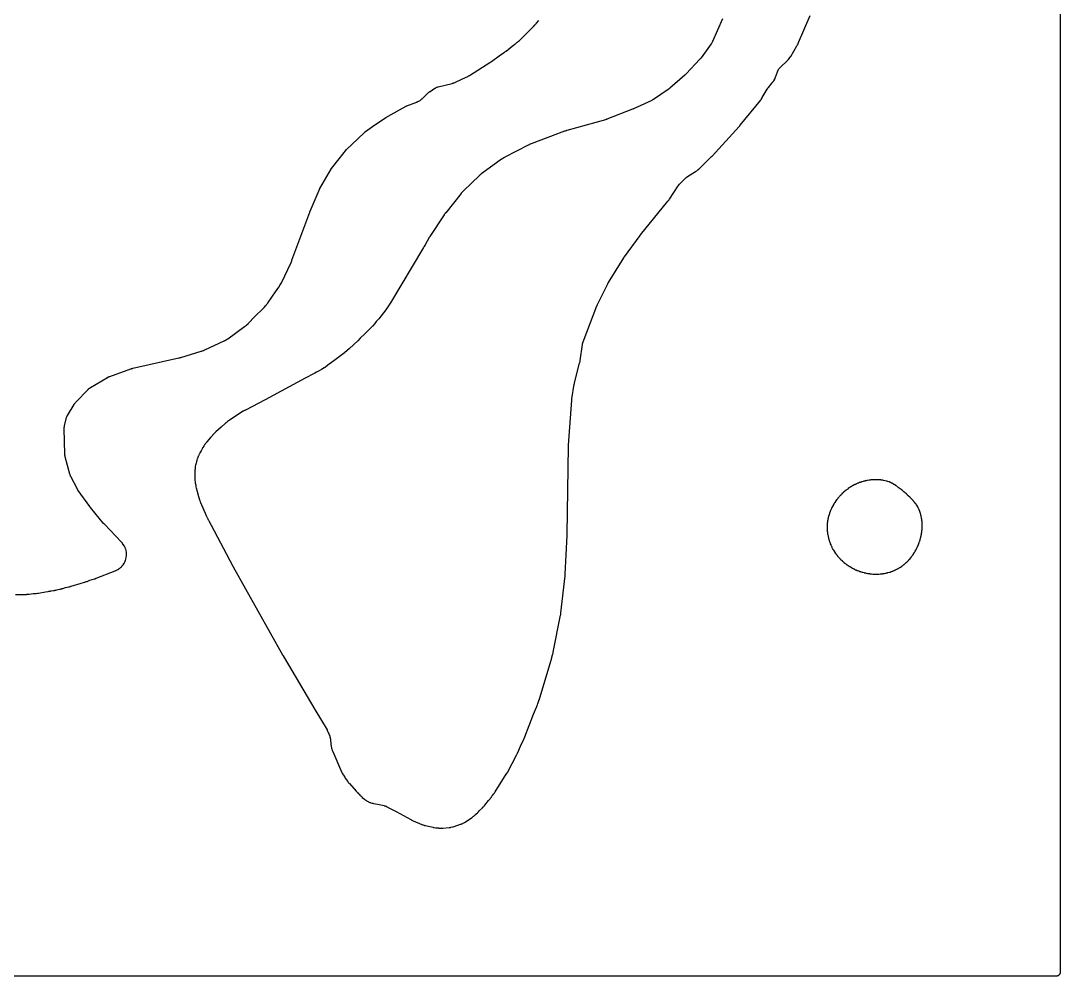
# Model space of a CAD drawing. Header units: millimetres. Extents: x 0 to 300, y 0 to 300.
# Drawn here: x 150 to 300.1, y -0.1 to 137.9 of the extents above; entities that cross this region are included whole.
import ezdxf

# ---------------------------------------------------------------- set-up
doc = ezdxf.new("R2010")
doc.units = ezdxf.units.MM
doc.layers.add('CUT', color=7, linetype='CONTINUOUS')

msp = doc.modelspace()

# ---------------------------------------------------------------- linework, layer by layer
at = {"layer": 'CUT'}
for points in [[(300.054, 297.442), (300.054, 109.8627), (300.054, 1.467), (300.054, 1.4375), (300.054, 0.5522), (300.0504, 0.4788), (300.0417, 0.4206), (300.0274, 0.3635), (300.0076, 0.3082), (299.9825, 0.255), (299.9522, 0.2046), (299.9172, 0.1573), (299.8777, 0.1137), (299.8341, 0.0743), (299.7869, 0.0392), (299.7365, 0.009), (299.6833, -0.0162), (299.6279, -0.036), (299.5709, -0.0503), (299.5127, -0.0589), (299.4392, -0.0625), (298.554, -0.0625), (1.4375, -0.0625)], [(251.3119, 138.1773), (249.8434, 134.8906), (249.8386, 134.8801), (249.8321, 134.8659), (249.8115, 134.8242), (249.7754, 134.7557), (249.7589, 134.7258), (249.7412, 134.6965), (249.7, 134.631), (249.6742, 134.5923), (249.6652, 134.5795), (249.6585, 134.5701), (248.2072, 132.565), (248.1989, 132.5537), (248.1793, 132.5275), (248.1709, 132.5164), (248.1604, 132.5029), (248.1518, 132.4919), (248.1314, 132.4663), (248.1226, 132.4554), (248.1124, 132.443), (248.1034, 132.4323), (248.0822, 132.4074), (248.0731, 132.3968), (248.0618, 132.3839), (248.0525, 132.3735), (248.0306, 132.3493), (248.0211, 132.3389), (246.0525, 130.23), (246.0444, 130.2215), (246.0256, 130.2018), (246.0174, 130.1934), (246.0074, 130.1832), (245.9991, 130.1749), (245.9798, 130.1557), (245.9714, 130.1475), (245.9617, 130.1382), (245.9533, 130.1301), (245.9334, 130.1114), (245.9248, 130.1035), (245.9143, 130.0938), (245.9056, 130.086), (245.8853, 130.0678), (245.8765, 130.0601), (243.691, 128.1593), (243.6805, 128.1503), (243.656, 128.1296), (243.6454, 128.1208), (243.6323, 128.1102), (243.6216, 128.1015), (243.5964, 128.0816), (243.5856, 128.0731), (243.573, 128.0635), (243.562, 128.0552), (243.5363, 128.036), (243.5251, 128.0279), (243.5115, 128.0181), (243.5003, 128.0101), (243.4739, 127.9917), (243.4626, 127.9839), (241.3491, 126.5583), (241.3432, 126.5543), (241.3292, 126.5451), (241.3266, 126.5434), (241.2991, 126.526), (241.2433, 126.4921), (241.224, 126.4808), (241.1966, 126.466), (241.1233, 126.4282), (241.0915, 126.4126), (238.4552, 125.1841), (238.4498, 125.1816), (238.4372, 125.1759), (238.4318, 125.1734), (238.4191, 125.1677), (238.4125, 125.1648), (238.3971, 125.158), (238.3904, 125.1551), (238.3828, 125.1518), (238.3761, 125.1489), (238.3605, 125.1424), (238.3538, 125.1396), (238.3504, 125.1382), (238.3424, 125.1349), (238.3239, 125.1275), (238.3159, 125.1243), (234.6143, 123.6816), (234.6039, 123.6777), (234.5795, 123.6685), (234.5691, 123.6647), (234.5564, 123.6601), (234.546, 123.6564), (234.5215, 123.6479), (234.511, 123.6443), (234.4989, 123.6403), (234.4884, 123.6368), (234.4637, 123.6289), (234.4531, 123.6256), (234.4401, 123.6216), (234.4295, 123.6184), (234.4047, 123.6111), (234.394, 123.6081), (228.8065, 122.0442), (228.7942, 122.0406), (228.7141, 122.0163), (228.7018, 122.0124), (228.6019, 121.9798), (228.5897, 121.9756), (228.5107, 121.9479), (228.4986, 121.9435), (223.679, 120.1362), (223.6622, 120.1296), (223.5536, 120.0851), (223.5369, 120.078), (223.4024, 120.018), (223.386, 120.0104), (223.2802, 119.9594), (223.2641, 119.9514), (219.8683, 118.1869), (219.8496, 118.1767), (219.7295, 118.1088), (219.7111, 118.098), (219.5635, 118.0075), (219.5456, 117.996), (219.4305, 117.9197), (219.413, 117.9077), (216.5587, 115.8661), (216.5503, 115.86), (216.492, 115.8167), (216.4833, 115.8102), (216.4456, 115.7811), (216.4276, 115.7668), (216.3177, 115.6751), (216.301, 115.6607), (216.2724, 115.6351), (216.2648, 115.6281), (216.2121, 115.5792), (216.2037, 115.5712), (213.899, 113.3445), (213.8854, 113.3309), (213.7982, 113.2412), (213.7851, 113.2272), (213.6794, 113.1111), (213.6667, 113.0966), (213.5855, 113.0015), (213.5732, 112.9866), (211.3375, 110.1891), (211.3287, 110.1779), (211.2728, 110.1044), (211.2643, 110.093), (211.1963, 109.9991), (211.1881, 109.9875), (211.1357, 109.9114), (211.1277, 109.8996), (209.0682, 106.7525), (209.0644, 106.7466), (209.0383, 106.7057), (209.0343, 106.6993), (209.0023, 106.6479), (208.9985, 106.6416), (208.9738, 106.6006), (208.9698, 106.5939), (208.36, 105.5532), (208.3583, 105.5504), (208.2257, 105.3241), (208.2161, 105.3102), (208.1849, 105.263), (208.1771, 105.2508), (208.1272, 105.171), (208.1197, 105.1586), (203.3908, 97.17), (202.68, 96.1773), (201.6677, 94.8567), (201.3199, 94.4579), (201.0949, 94.1999), (200.7625, 93.8257), (199.6728, 92.6929), (199.0143, 92.0672), (198.6405, 91.712), (197.4418, 90.5856), (196.7284, 89.9453), (195.2057, 88.8138), (194.5282, 88.3104), (193.8289, 87.8095), (193.8173, 87.8013), (193.8041, 87.7922), (193.4206, 87.5691), (193.3877, 87.5499), (193.0546, 87.3701), (192.6669, 87.1606), (192.4248, 87.0299), (192.3369, 86.9824), (191.0571, 86.2912), (185.2675, 83.1642), (182.4171, 81.6922), (182.4048, 81.6857), (182.3254, 81.6423), (182.3133, 81.6355), (182.2149, 81.5788), (182.2029, 81.5717), (182.1256, 81.5247), (182.1138, 81.5173), (180.1088, 80.2337), (180.0993, 80.2275), (180.0337, 80.1837), (180.024, 80.1771), (179.9816, 80.1476), (179.9614, 80.1329), (179.8377, 80.039), (179.8189, 80.0241), (179.7868, 79.9977), (179.7782, 79.9904), (179.7414, 79.9589), (179.6264, 79.8694), (179.607, 79.8537), (179.5698, 79.8222), (179.5604, 79.814), (179.4996, 79.7603), (179.4904, 79.752), (178.9011, 79.209), (178.1529, 78.5404), (178.1393, 78.5279), (178.0526, 78.4455), (178.0395, 78.4326), (177.9339, 78.3259), (177.9211, 78.3126), (177.841, 78.2265), (177.8166, 78.2023), (177.8014, 78.1867), (177.6801, 78.0575), (177.6656, 78.0414), (177.5727, 77.935), (177.5587, 77.9184), (177.4022, 77.7254), (176.8664, 77.1129), (176.8575, 77.1025), (176.8, 77.0337), (176.7913, 77.023), (176.7578, 76.9809), (176.7411, 76.9589), (176.636, 76.8139), (176.6204, 76.7912), (176.5908, 76.7461), (176.5834, 76.7345), (176.536, 76.6585), (176.5312, 76.6508), (176.4704, 76.5715), (176.4608, 76.5585), (176.4236, 76.5073), (176.4053, 76.4805), (176.2911, 76.3036), (176.2742, 76.2759), (176.2429, 76.221), (176.235, 76.2068), (176.1852, 76.114), (176.1777, 76.0996), (176.0289, 75.8031), (175.8504, 75.5018), (175.8415, 75.4863), (175.7854, 75.3848), (175.777, 75.3691), (175.7452, 75.3072), (175.7298, 75.275), (175.6362, 75.0631), (175.6227, 75.03), (175.5985, 74.9648), (175.5925, 74.948), (175.5665, 74.8713), (175.5646, 74.8672), (175.5542, 74.8424), (175.4911, 74.6822), (175.4736, 74.6314), (175.425, 74.4663), (175.418, 74.4403), (175.4055, 74.3894), (175.4024, 74.3763), (175.3835, 74.2911), (175.3807, 74.278), (175.3754, 74.2513), (175.2919, 73.9786), (175.2874, 73.9629), (175.259, 73.8604), (175.2549, 73.8446), (175.2396, 73.7826), (175.2326, 73.7507), (175.1929, 73.5419), (175.1876, 73.5096), (175.1791, 73.4464), (175.1772, 73.4301), (175.1659, 73.3244), (175.1644, 73.3081), (175.1472, 73.0906), (175.1444, 73.0737), (175.1417, 73.0568), (175.1325, 72.9906), (175.1287, 72.9566), (175.1104, 72.7348), (175.1085, 72.7006), (175.1083, 72.6928), (175.108, 72.6863), (175.1064, 72.6193), (175.1062, 72.6022), (175.1064, 72.569), (175.1016, 72.4806), (175.101, 72.4658), (175.0993, 72.4081), (175.0991, 72.3785), (175.1029, 72.1865), (175.1042, 72.157), (175.1082, 72.0994), (175.1094, 72.0847), (175.1184, 71.989), (175.1199, 71.9743), (175.1251, 71.9311), (175.1328, 71.6873), (175.1333, 71.6752), (175.1374, 71.5965), (175.1382, 71.5844), (175.1416, 71.5371), (175.1439, 71.5129), (175.1441, 71.5106), (175.1451, 71.5006), (175.1628, 71.345), (175.1661, 71.3211), (175.1733, 71.2746), (175.1752, 71.2627), (175.1888, 71.1856), (175.191, 71.1737), (175.2517, 70.865), (175.2627, 70.7728), (175.2643, 70.7604), (175.2756, 70.6797), (175.2774, 70.6673), (175.2853, 70.6189), (175.2898, 70.5942), (175.3224, 70.4346), (175.328, 70.4102), (175.3398, 70.3626), (175.3429, 70.3505), (175.3642, 70.2718), (175.3676, 70.2598), (175.3769, 70.2281), (175.3904, 70.1595), (175.3933, 70.146), (175.4126, 70.0584), (175.4157, 70.045), (175.4285, 69.9926), (175.4357, 69.966), (175.4863, 69.794), (175.4947, 69.7678), (175.5122, 69.7168), (175.5169, 69.7038), (175.5481, 69.6198), (175.553, 69.6069), (175.5533, 69.606), (175.5768, 69.5468), (175.8111, 68.7486), (175.8163, 68.7316), (175.8522, 68.6216), (175.858, 68.6048), (175.907, 68.4681), (175.9133, 68.4515), (175.9556, 68.3438), (175.9624, 68.3273), (176.7679, 66.4437), (176.7729, 66.4322), (176.8064, 66.3583), (176.8117, 66.347), (176.8556, 66.255), (176.8611, 66.2438), (176.8976, 66.1713), (176.9034, 66.1602), (176.9946, 65.988), (176.9971, 65.9822), (177.0049, 65.9651), (177.0701, 65.8267), (177.0784, 65.8098), (177.1339, 65.7012), (177.1427, 65.6846), (177.4854, 65.062), (180.6257, 59.1373), (180.6272, 59.1344), (180.6378, 59.1146), (180.6395, 59.1116), (180.6529, 59.0869), (180.6545, 59.0839), (180.6652, 59.0645), (180.667, 59.0614), (187.7848, 46.3445), (187.7865, 46.3416), (187.7981, 46.321), (187.8, 46.3178), (187.8147, 46.2923), (187.8165, 46.2892), (187.8282, 46.269), (187.8301, 46.2657), (187.8704, 46.1977), (187.948, 46.0567), (187.9502, 46.0527), (187.9655, 46.0254), (187.9679, 46.0212), (187.9873, 45.9872), (187.9897, 45.9831), (188.0052, 45.9564), (188.0078, 45.9521), (192.4615, 38.4394), (194.2053, 35.4928), (194.2089, 35.4867), (194.2172, 35.4724), (194.2187, 35.4698), (194.2342, 35.4417), (194.2464, 35.4188), (194.2587, 35.3928), (194.2906, 35.322), (194.3037, 35.2914), (194.5878, 34.5942), (194.5917, 34.5844), (194.5977, 34.5691), (194.6047, 34.5507), (194.6083, 34.5408), (194.6204, 34.5063), (194.6306, 34.4752), (194.632, 34.4708), (194.6473, 34.4152), (194.6657, 34.3389), (194.6801, 34.2657), (194.6882, 34.2138), (194.6938, 34.1704), (194.6953, 34.1563), (194.6963, 34.1457), (194.7692, 33.3651), (194.771, 33.3483), (194.7844, 33.2388), (194.7867, 33.222), (194.7965, 33.1565), (194.8025, 33.1231), (194.847, 32.9104), (194.8647, 32.8449), (194.8693, 32.8309), (194.8711, 32.8225), (194.8865, 32.7641), (194.9456, 32.5798), (194.9555, 32.5513), (194.9763, 32.4961), (194.9818, 32.482), (195.0187, 32.391), (195.0245, 32.3771), (196.2963, 29.4551), (196.302, 29.4424), (196.3399, 29.3606), (196.3458, 29.3481), (196.3697, 29.2995), (196.3825, 29.2749), (196.4694, 29.117), (196.4833, 29.093), (196.5116, 29.0468), (196.519, 29.0351), (196.5678, 28.9593), (196.5754, 28.9477), (196.7699, 28.6607), (196.839, 28.5419), (196.8696, 28.4945), (196.9749, 28.3473), (196.9919, 28.3247), (197.026, 28.2814), (197.0314, 28.2747), (197.1407, 28.1134), (197.1467, 28.1047), (197.1888, 28.0449), (197.1951, 28.036), (197.2235, 27.9972), (197.2375, 27.9788), (197.327, 27.8658), (197.3411, 27.8486), (197.3662, 27.8192), (197.373, 27.8113), (197.421, 27.7571), (197.4289, 27.7484), (198.423, 26.6679), (198.6017, 26.462), (198.6161, 26.4461), (198.7111, 26.3442), (198.7261, 26.3287), (198.836, 26.219), (198.9519, 26.093), (198.9652, 26.079), (199.0529, 25.9897), (199.0666, 25.9762), (199.1801, 25.8677), (199.1943, 25.8546), (199.2875, 25.771), (199.302, 25.7584), (199.6104, 25.4995), (199.6218, 25.4902), (199.6964, 25.4306), (199.708, 25.4215), (199.7537, 25.3868), (199.7775, 25.3696), (199.9329, 25.2632), (199.9829, 25.2324), (200.1457, 25.143), (200.1985, 25.1172), (200.3692, 25.0441), (200.4243, 25.0236), (200.4621, 25.0117), (200.5167, 24.9918), (200.7077, 24.9333), (200.7378, 24.9249), (200.7968, 24.9102), (200.812, 24.9066), (200.9109, 24.8845), (200.9261, 24.8814), (201.4803, 24.7729), (202.4391, 24.5699), (202.4491, 24.5677), (202.4648, 24.5642), (202.4905, 24.558), (202.5248, 24.5493), (202.5552, 24.541), (202.5595, 24.5397), (202.6121, 24.5225), (202.6831, 24.4969), (202.7495, 24.47), (202.7955, 24.4491), (202.8333, 24.4309), (202.8455, 24.4247), (202.8546, 24.4199), (204.2103, 23.7076), (206.2887, 22.5553), (206.3026, 22.5478), (206.3934, 22.5006), (206.4075, 22.4935), (206.5229, 22.4372), (206.5372, 22.4304), (206.6303, 22.388), (206.6447, 22.3817), (207.8946, 21.8515), (207.907, 21.8463), (207.9884, 21.814), (208.0009, 21.8091), (208.0503, 21.7908), (208.0757, 21.7819), (208.2423, 21.7283), (208.2681, 21.7206), (208.3189, 21.7068), (208.3319, 21.7034), (208.4169, 21.6822), (208.43, 21.6791), (209.4618, 21.4466), (209.4776, 21.4433), (209.5804, 21.423), (209.5963, 21.4201), (209.6584, 21.4096), (209.6903, 21.4051), (209.8985, 21.3812), (209.9306, 21.3784), (209.9935, 21.3746), (210.0096, 21.3739), (210.1144, 21.3704), (210.1274, 21.3701), (210.1983, 21.358), (210.2109, 21.356), (210.2931, 21.3439), (210.3058, 21.3421), (210.3553, 21.3359), (210.3807, 21.3332), (210.544, 21.3196), (210.5951, 21.3176), (210.759, 21.3179), (210.7845, 21.3185), (210.8344, 21.3208), (210.8472, 21.3215), (210.9301, 21.327), (210.9428, 21.328), (211.8271, 21.4055), (211.845, 21.4073), (211.9614, 21.421), (211.9792, 21.4234), (212.0487, 21.4337), (212.0842, 21.4401), (212.3133, 21.4884), (212.3484, 21.4969), (212.4161, 21.5154), (212.4334, 21.5205), (212.5454, 21.5548), (212.5626, 21.5604), (213.4787, 21.8719), (213.4907, 21.8762), (213.5685, 21.9045), (213.5804, 21.9089), (213.6268, 21.9269), (213.6503, 21.9366), (213.7998, 22.0021), (213.8455, 22.0245), (213.9889, 22.1023), (214.011, 22.115), (214.0537, 22.1405), (214.0645, 22.1472), (214.1346, 22.1912), (214.1453, 22.1981), (215.0609, 22.8011), (215.0726, 22.809), (215.1481, 22.8614), (215.1597, 22.8695), (215.2043, 22.9021), (215.2267, 22.9192), (215.3699, 23.0342), (215.3916, 23.0524), (215.4329, 23.089), (215.4434, 23.0985), (215.5108, 23.1609), (215.5211, 23.1707), (215.61, 23.2571), (215.6626, 23.2971), (215.6758, 23.3075), (215.7269, 23.3487), (215.7525, 23.3705), (215.9146, 23.517), (215.9389, 23.5403), (215.9851, 23.5869), (215.9967, 23.599), (216.0714, 23.6789), (216.0827, 23.6913), (216.2384, 23.8675), (216.6527, 24.2699), (216.6667, 24.2839), (216.7559, 24.3765), (216.7694, 24.3909), (216.8774, 24.5107), (216.8904, 24.5256), (216.9733, 24.6238), (216.9858, 24.6391), (217.5295, 25.3282), (217.7369, 25.5628), (217.7438, 25.5707), (217.7916, 25.6268), (217.7986, 25.6352), (217.8293, 25.6725), (217.8437, 25.6907), (217.9314, 25.8062), (217.9446, 25.8243), (217.9669, 25.8561), (217.9728, 25.8648), (218.0136, 25.9251), (218.0201, 25.9349), (218.0742, 26.0185), (218.2564, 26.2494), (218.266, 26.2618), (218.327, 26.3434), (218.3362, 26.3561), (218.4101, 26.4605), (218.419, 26.4734), (218.4756, 26.5581), (218.4842, 26.5713), (220.0866, 29.1073), (220.093, 29.1176), (220.1335, 29.1846), (220.1396, 29.195), (220.1887, 29.2802), (220.1947, 29.2907), (220.2324, 29.3593), (220.2381, 29.3699), (221.5974, 31.9606), (221.6034, 31.9725), (221.642, 32.0501), (221.6478, 32.0621), (221.694, 32.1605), (221.6995, 32.1727), (221.7345, 32.2519), (221.7398, 32.2641), (222.1167, 33.1699), (222.6181, 34.1829), (222.6238, 34.1948), (222.6602, 34.2727), (222.6657, 34.2847), (222.7092, 34.3834), (222.7144, 34.3956), (222.7474, 34.475), (222.7523, 34.4872), (224.0331, 37.7754), (224.451, 38.7796), (224.4565, 38.7934), (224.4913, 38.8832), (224.4965, 38.8971), (224.5373, 39.0108), (224.5422, 39.0248), (224.5725, 39.1162), (224.577, 39.1303), (224.6347, 39.3199), (224.7188, 39.5358), (224.7225, 39.5455), (224.7476, 39.6136), (224.7514, 39.6241), (224.7812, 39.7095), (224.7847, 39.7199), (224.807, 39.7877), (224.8105, 39.7989), (226.5356, 45.4234), (226.5405, 45.44), (226.5704, 45.5485), (226.5747, 45.5652), (226.6083, 45.7024), (226.6121, 45.7193), (226.6357, 45.8293), (226.6391, 45.8463), (226.6657, 45.9907), (226.7739, 46.3461), (226.7781, 46.3606), (226.8043, 46.4552), (226.8082, 46.4698), (226.8381, 46.5894), (226.8416, 46.6041), (226.863, 46.6999), (226.8661, 46.7147), (227.9248, 52.0797), (227.9271, 52.0921), (227.9412, 52.1724), (227.9432, 52.1848), (227.9588, 52.286), (227.9606, 52.2984), (227.9714, 52.3793), (227.9729, 52.3917), (228.5736, 57.7731), (228.5745, 57.7817), (228.5803, 57.8417), (228.5811, 57.851), (228.5872, 57.9259), (228.5879, 57.935), (228.5918, 57.9942), (228.5924, 58.004), (228.8713, 63.6008), (228.8715, 63.6058), (228.873, 63.6403), (228.8732, 63.6456), (228.8746, 63.6887), (228.8747, 63.6939), (228.8755, 63.7279), (228.8756, 63.7335), (229.0617, 76.4726), (229.0618, 76.4779), (229.062, 76.4901), (229.0622, 76.4953), (229.0625, 76.5078), (229.0627, 76.5142), (229.0632, 76.5292), (229.0634, 76.5357), (229.0637, 76.5431), (229.064, 76.5495), (229.0647, 76.5646), (229.065, 76.5702), (229.0657, 76.5823), (229.0668, 76.5996), (229.0673, 76.6073), (229.5351, 83.1105), (229.5359, 83.1208), (229.5379, 83.1447), (229.5389, 83.155), (229.54, 83.1675), (229.5411, 83.1777), (229.5436, 83.2015), (229.5448, 83.2118), (229.5462, 83.2235), (229.5474, 83.2337), (229.5505, 83.2575), (229.5519, 83.2677), (229.5537, 83.2802), (229.5551, 83.2904), (229.5588, 83.3141), (229.5604, 83.3242), (229.9085, 85.4369), (229.9101, 85.4465), (229.9141, 85.469), (229.9158, 85.4786), (229.918, 85.4903), (229.9199, 85.4999), (229.9243, 85.5223), (229.9263, 85.5319), (229.9286, 85.5429), (229.9306, 85.5525), (229.9356, 85.5747), (229.9377, 85.5843), (229.9404, 85.5959), (229.9427, 85.6054), (229.9481, 85.6276), (229.9505, 85.6371), (230.6722, 88.4612), (230.676, 88.477), (230.6993, 88.5797), (230.7027, 88.5955), (230.7285, 88.7252), (230.7314, 88.7412), (230.7491, 88.845), (230.7516, 88.861), (231.0796, 91.153), (231.0815, 91.1656), (231.0842, 91.1825), (231.0935, 91.2324), (231.1114, 91.3152), (231.12, 91.3515), (231.1302, 91.3875), (231.155, 91.4685), (231.1713, 91.5166), (231.1772, 91.5326), (231.1817, 91.5445), (233.1788, 96.7274), (233.1824, 96.7364), (233.1907, 96.7573), (233.1943, 96.7662), (233.1988, 96.7771), (233.2025, 96.786), (233.2112, 96.8067), (233.215, 96.8156), (233.2195, 96.8258), (233.2233, 96.8346), (233.2325, 96.8551), (233.2365, 96.8639), (233.2415, 96.8746), (233.2455, 96.8833), (233.2552, 96.9036), (233.2594, 96.9123), (234.7268, 99.9232), (234.7318, 99.9333), (234.7435, 99.9567), (234.7487, 99.9667), (234.755, 99.9789), (234.7602, 99.9888), (234.7726, 100.012), (234.778, 100.0219), (234.7842, 100.0332), (234.7897, 100.043), (234.8026, 100.0658), (234.8082, 100.0756), (234.8152, 100.0875), (234.8209, 100.0971), (234.8344, 100.1196), (234.8403, 100.1292), (237.0331, 103.6781), (237.0369, 103.6842), (237.0458, 103.6984), (237.0496, 103.7045), (237.0589, 103.719), (237.0637, 103.7264), (237.075, 103.7436), (237.0799, 103.751), (237.0855, 103.7595), (237.0905, 103.7668), (237.1021, 103.7839), (237.1072, 103.7912), (237.1098, 103.7949), (237.1158, 103.8035), (237.13, 103.8233), (237.1361, 103.8318), (239.392, 106.9127), (239.3949, 106.9166), (239.4016, 106.9257), (239.4045, 106.9296), (239.4114, 106.9388), (239.415, 106.9436), (239.4234, 106.9546), (239.427, 106.9593), (239.4312, 106.9648), (239.4348, 106.9695), (239.4434, 106.9804), (239.4466, 106.9845), (239.4536, 106.9933), (239.4636, 107.0058), (239.4681, 107.0113), (243.4087, 111.8352), (243.4188, 111.8479), (243.4834, 111.9314), (243.4931, 111.9444), (243.5713, 112.0514), (243.5807, 112.0647), (243.6406, 112.1516), (243.6497, 112.1651), (244.8797, 114.0562), (244.8864, 114.0663), (244.8955, 114.0799), (244.9236, 114.1195), (244.9722, 114.1843), (244.9942, 114.2125), (245.0174, 114.2397), (245.0711, 114.3003), (245.1043, 114.3358), (245.1158, 114.3474), (245.1244, 114.356), (245.9348, 115.155), (245.9437, 115.1636), (245.9557, 115.1751), (245.9922, 115.2083), (246.0545, 115.2618), (246.0826, 115.285), (246.1115, 115.3069), (246.1781, 115.3552), (246.2188, 115.383), (246.2328, 115.392), (246.2432, 115.3987), (247.4083, 116.1277), (247.4216, 116.1363), (247.5075, 116.1933), (247.5206, 116.2022), (247.5713, 116.2378), (247.5968, 116.2567), (247.759, 116.3838), (247.7834, 116.4041), (247.83, 116.4448), (247.8419, 116.4554), (247.9177, 116.5252), (247.9292, 116.5361), (249.6306, 118.1881), (249.6366, 118.194), (249.6779, 118.2352), (249.6842, 118.2416), (249.7349, 118.2938), (249.741, 118.3001), (249.7804, 118.3419), (249.7868, 118.3488), (253.711, 122.6401), (253.7166, 122.6463), (253.7555, 122.69), (253.7614, 122.6968), (253.8091, 122.752), (253.8148, 122.7588), (253.8518, 122.803), (253.8578, 122.8103), (256.7736, 126.4072), (256.7804, 126.4157), (256.8272, 126.4756), (256.8341, 126.4846), (256.864, 126.5244), (256.878, 126.5439), (256.963, 126.6671), (256.9758, 126.6863), (256.9973, 126.7202), (257.003, 126.7294), (257.0421, 126.7936), (257.0484, 126.804), (257.76, 128.0263), (257.7646, 128.0341), (257.7719, 128.0464), (257.7842, 128.0664), (257.801, 128.0931), (257.8164, 128.1165), (257.8291, 128.1354), (257.8364, 128.146), (257.8391, 128.1498), (257.8552, 128.1723), (257.892, 128.2217), (257.9146, 128.2509), (257.9225, 128.2606), (257.9283, 128.2677), (258.4704, 128.9231), (258.4785, 128.9331), (258.5304, 128.9988), (258.5383, 129.009), (258.5687, 129.0491), (258.5839, 129.07), (258.6778, 129.2059), (258.7053, 129.2495), (258.7862, 129.3911), (258.8098, 129.4369), (258.8792, 129.5869), (258.8895, 129.6105), (258.9087, 129.6571), (258.9134, 129.669), (258.9436, 129.7472), (258.9481, 129.7592), (259.2311, 130.5411), (259.2457, 130.5787), (259.274, 130.647), (259.3081, 130.7201), (259.333, 130.7677), (259.3735, 130.8375), (259.4026, 130.8826), (259.4492, 130.9485), (259.4822, 130.9909), (259.5345, 131.0523), (259.585, 131.1063), (259.6131, 131.1352), (260.6759, 132.1763), (260.685, 132.1855), (260.7437, 132.2455), (260.7526, 132.2548), (260.7871, 132.2917), (260.8044, 132.3109), (260.9123, 132.4366), (260.9442, 132.4772), (261.0409, 132.6116), (261.0555, 132.6329), (261.0832, 132.6751), (261.0902, 132.686), (261.1347, 132.7572), (261.1414, 132.7682), (262.0524, 134.2973), (262.0624, 134.3147), (262.1255, 134.4291), (262.1349, 134.4469), (262.2091, 134.593), (262.2179, 134.6111), (262.2732, 134.7295), (262.2814, 134.7478), (263.947, 138.6517)], [(149.2462, 55.0716), (150.3751, 55.0769), (150.3933, 55.0773), (150.5115, 55.0814), (150.5138, 55.0815), (150.7232, 55.0811), (150.7336, 55.0811), (150.8063, 55.0822), (150.8172, 55.0825), (150.8648, 55.0841), (150.8878, 55.0853), (151.0307, 55.0956), (151.0527, 55.0975), (151.0908, 55.1017), (151.1012, 55.1029), (151.1725, 55.1119), (151.1841, 55.1135), (151.773, 55.1997), (152.0399, 55.211), (152.0607, 55.2122), (152.1956, 55.2226), (152.2164, 55.2245), (152.3851, 55.2434), (152.4057, 55.2461), (152.5396, 55.2658), (152.5602, 55.2692), (153.5655, 55.4532), (153.9565, 55.5027), (153.9709, 55.5047), (154.0644, 55.5189), (154.0788, 55.5212), (154.1958, 55.5419), (154.2101, 55.5446), (154.3028, 55.5633), (154.317, 55.5663), (154.3886, 55.5825), (154.7323, 55.6328), (154.7517, 55.636), (154.8771, 55.6586), (154.8963, 55.6624), (155.0527, 55.6958), (155.0718, 55.7002), (155.1955, 55.7309), (155.2144, 55.736), (155.4028, 55.7893), (155.6667, 55.8376), (155.683, 55.8408), (155.7884, 55.8632), (155.8046, 55.8668), (155.9361, 55.8985), (155.9522, 55.9026), (156.0563, 55.9307), (156.0722, 55.9353), (156.4713, 56.055), (156.9463, 56.1628), (156.9584, 56.1657), (157.037, 56.1852), (157.0491, 56.1884), (157.1473, 56.215), (157.1593, 56.2184), (157.2371, 56.2412), (157.249, 56.2448), (158.5701, 56.6625), (159.2101, 56.8346), (159.2252, 56.8388), (159.3232, 56.868), (159.3383, 56.8727), (159.4603, 56.9124), (159.4752, 56.9175), (159.5716, 56.9518), (159.5863, 56.9572), (159.9725, 57.1059), (160.6363, 57.3158), (160.6457, 57.3188), (160.7114, 57.3408), (160.7214, 57.3443), (160.8027, 57.3731), (160.8126, 57.3767), (160.8764, 57.4006), (160.8869, 57.4046), (163.6285, 58.489), (163.6421, 58.4945), (163.7297, 58.5317), (163.7432, 58.5376), (163.7953, 58.5612), (163.8217, 58.574), (163.9888, 58.6598), (164.0396, 58.6891), (164.1954, 58.7894), (164.2431, 58.8235), (164.3883, 58.9386), (164.4324, 58.9772), (164.5658, 59.1059), (164.6059, 59.1486), (164.7261, 59.2897), (164.7619, 59.3361), (164.8677, 59.4882), (164.8988, 59.5379), (164.9892, 59.6996), (165.0153, 59.7521), (165.0896, 59.9219), (165.1104, 59.9767), (165.1677, 60.1529), (165.1831, 60.2095), (165.223, 60.3904), (165.2328, 60.4482), (165.2548, 60.6322), (165.2589, 60.6907), (165.2629, 60.876), (165.2613, 60.9346), (165.2471, 61.1193), (165.2398, 61.1775), (165.2077, 61.36), (165.1947, 61.4172), (165.145, 61.5957), (165.1265, 61.6513), (165.0596, 61.8241), (165.0358, 61.8776), (164.9523, 62.0431), (164.9233, 62.0941), (164.8241, 62.2506), (164.7904, 62.2985), (164.6748, 62.4466), (164.6562, 62.4692), (164.6188, 62.5126), (164.6091, 62.5236), (164.5451, 62.5942), (164.5351, 62.6049), (164.5181, 62.6228), (162.0613, 65.2053), (162.0569, 65.2098), (162.0469, 65.2205), (162.0426, 65.2251), (162.0324, 65.2362), (162.0272, 65.2419), (162.0151, 65.2552), (162.0099, 65.261), (162.0039, 65.2676), (161.9988, 65.2734), (161.9869, 65.287), (161.9818, 65.2928), (161.9792, 65.2958), (161.9732, 65.3028), (161.9594, 65.3191), (161.9536, 65.3261), (160.0556, 67.6174), (160.0513, 67.6227), (160.0413, 67.6349), (160.037, 67.6402), (160.027, 67.6528), (160.0218, 67.6593), (160.01, 67.6742), (160.0064, 67.6788), (160.0005, 67.6864), (159.9955, 67.693), (159.9837, 67.7085), (159.9787, 67.7151), (159.9762, 67.7186), (159.9703, 67.7265), (159.9568, 67.7451), (159.9511, 67.7531), (158.2897, 70.0908), (158.281, 70.1033), (158.2609, 70.1326), (158.2524, 70.1453), (158.2423, 70.1606), (158.234, 70.1733), (158.215, 70.203), (158.207, 70.2159), (158.1979, 70.2307), (158.1901, 70.2437), (158.1721, 70.2742), (158.1645, 70.2873), (158.1554, 70.3034), (158.148, 70.3166), (158.131, 70.3477), (158.1239, 70.3611), (157.2252, 72.075), (157.2194, 72.0861), (157.2118, 72.1012), (157.1905, 72.1464), (157.157, 72.2227), (157.1429, 72.2567), (157.1302, 72.2913), (157.1032, 72.3702), (157.0883, 72.4179), (157.0837, 72.4341), (157.0804, 72.4462), (156.4173, 74.9316), (156.414, 74.9445), (156.4096, 74.9619), (156.3982, 75.0139), (156.3817, 75.1011), (156.3753, 75.1398), (156.3706, 75.1787), (156.3619, 75.267), (156.3583, 75.3202), (156.3576, 75.3381), (156.3571, 75.3514), (156.2693, 78.9967), (156.2691, 79.0103), (156.2689, 79.0285), (156.2701, 79.0827), (156.2747, 79.1729), (156.2777, 79.2127), (156.2824, 79.2523), (156.2951, 79.3418), (156.3044, 79.3952), (156.308, 79.413), (156.3109, 79.4263), (156.5282, 80.4131), (156.5309, 80.4251), (156.5347, 80.4411), (156.5471, 80.4883), (156.5632, 80.5435), (156.5908, 80.6235), (156.6211, 80.6996), (156.6565, 80.7775), (156.6835, 80.8302), (156.7073, 80.8737), (156.7155, 80.8876), (156.7217, 80.8981), (157.6935, 82.5099), (157.7, 82.5207), (157.709, 82.5351), (157.7368, 82.5771), (157.785, 82.6457), (157.8069, 82.6756), (157.8301, 82.7045), (157.8839, 82.7689), (157.9173, 82.8066), (157.9289, 82.819), (157.9375, 82.8281), (159.7086, 84.6684), (159.7155, 84.6756), (159.7264, 84.6866), (159.7447, 84.7047), (159.7695, 84.7285), (159.792, 84.7493), (159.7952, 84.7522), (159.8362, 84.7869), (159.8936, 84.8324), (159.9497, 84.8736), (159.9904, 84.9011), (160.0247, 84.9231), (160.036, 84.93), (160.0446, 84.9352), (162.5245, 86.4132), (162.5339, 86.4187), (162.5486, 86.4272), (162.573, 86.4409), (162.6061, 86.4587), (162.6358, 86.474), (162.6595, 86.4857), (162.6731, 86.4922), (162.6763, 86.4937), (162.7022, 86.5054), (162.7693, 86.534), (162.8099, 86.5503), (162.8237, 86.5554), (162.834, 86.5591), (165.8945, 87.6533), (165.9077, 87.6579), (165.9386, 87.6684), (165.9519, 87.6728), (165.9681, 87.678), (165.9815, 87.6822), (166.0127, 87.6918), (166.0261, 87.6957), (166.0415, 87.7002), (166.055, 87.704), (166.0865, 87.7125), (166.1, 87.7161), (166.1166, 87.7203), (166.1301, 87.7237), (166.1619, 87.7313), (166.1755, 87.7344), (172.8182, 89.2128), (172.8288, 89.2153), (172.9022, 89.233), (172.9135, 89.2359), (173.0047, 89.2598), (173.0157, 89.2628), (173.0874, 89.283), (173.0991, 89.2865), (176.0502, 90.1862), (176.0505, 90.1862), (176.0709, 90.1929), (176.2025, 90.2382), (176.2226, 90.2455), (176.3856, 90.3082), (176.4054, 90.3163), (176.5335, 90.3709), (176.553, 90.3796), (179.3786, 91.7056), (179.3909, 91.7116), (179.4709, 91.7514), (179.4832, 91.7577), (179.5307, 91.7827), (179.5547, 91.796), (179.7087, 91.8864), (179.7321, 91.9008), (179.7771, 91.9301), (179.7886, 91.9377), (179.8623, 91.9881), (179.8736, 91.996), (182.3078, 93.7413), (182.3178, 93.7486), (182.382, 93.7967), (182.3918, 93.8042), (182.4298, 93.8339), (182.449, 93.8495), (182.5713, 93.9534), (182.5897, 93.9698), (182.6252, 94.0025), (182.6342, 94.011), (182.6511, 94.0273), (182.6582, 94.0329), (182.6781, 94.0495), (182.8049, 94.1598), (182.8241, 94.1772), (182.8608, 94.212), (182.87, 94.221), (182.9298, 94.2802), (182.9389, 94.2894), (183.7094, 95.0865), (185.0856, 96.4663), (185.0944, 96.4752), (185.1507, 96.534), (185.1592, 96.5432), (185.1923, 96.5793), (185.2089, 96.5981), (185.3138, 96.7225), (185.3295, 96.742), (185.3595, 96.7807), (185.3671, 96.7907), (185.4007, 96.836), (185.4054, 96.841), (185.4617, 96.9017), (185.4702, 96.9112), (185.5033, 96.9484), (185.5198, 96.9678), (185.6244, 97.0962), (185.64, 97.1163), (185.6698, 97.1562), (185.6773, 97.1665), (185.7254, 97.2339), (185.7327, 97.2443), (186.7648, 98.7574), (187.2335, 99.4181), (187.2407, 99.4284), (187.2868, 99.4964), (187.2938, 99.5069), (187.3206, 99.5483), (187.3339, 99.5698), (187.4173, 99.7112), (187.4297, 99.7332), (187.4396, 99.7517), (187.4517, 99.771), (187.4641, 99.7916), (187.539, 99.922), (187.5501, 99.9424), (187.5688, 99.9781), (187.5738, 99.9878), (187.6076, 100.0553), (187.613, 100.0663), (189.014, 103.0128), (189.0198, 103.0253), (189.0561, 103.1064), (189.0615, 103.1189), (189.1048, 103.2218), (189.11, 103.2345), (189.1426, 103.3172), (189.1474, 103.3299), (191.7055, 110.2808), (191.7073, 110.2857), (191.7115, 110.2969), (191.7133, 110.3017), (191.7177, 110.3133), (191.72, 110.3192), (191.7253, 110.333), (191.7277, 110.3389), (191.7304, 110.3457), (191.7327, 110.3516), (191.7383, 110.3653), (191.7404, 110.3705), (191.745, 110.3815), (191.7517, 110.3973), (191.7547, 110.4042), (193.0683, 113.4345), (193.0735, 113.4462), (193.0857, 113.4735), (193.0911, 113.4851), (193.0977, 113.4992), (193.1031, 113.5107), (193.1161, 113.5375), (193.1218, 113.5489), (193.1284, 113.562), (193.1342, 113.5734), (193.148, 113.5999), (193.154, 113.6112), (193.1614, 113.6249), (193.1675, 113.6361), (193.182, 113.6621), (193.1883, 113.6732), (194.8613, 116.5772), (195.9393, 117.9504), (197.0367, 119.3084), (197.0413, 119.314), (198.5957, 120.8174), (199.6588, 121.8272), (199.664, 121.8322), (199.6763, 121.8436), (199.6785, 121.8457), (199.6932, 121.8589), (199.7175, 121.8774), (199.7456, 121.8981), (200.7711, 122.6203), (202.6966, 123.9445), (204.6658, 125.0535), (205.654, 125.5977), (205.6552, 125.5984), (205.6948, 125.6151), (205.7287, 125.6287), (205.7403, 125.6331), (205.7489, 125.6363), (207.0201, 126.1006), (207.0347, 126.1061), (207.1293, 126.1435), (207.1437, 126.1494), (207.1999, 126.1733), (207.2284, 126.1863), (207.4085, 126.2743), (207.4632, 126.3047), (207.6309, 126.4095), (207.6821, 126.4454), (207.8401, 126.5689), (207.8643, 126.5888), (207.9104, 126.6288), (207.9221, 126.6392), (207.9971, 126.7079), (208.0085, 126.7186), (208.0107, 126.7207), (208.0188, 126.7284), (208.8093, 127.4906), (208.8172, 127.4981), (208.8294, 127.5096), (208.8498, 127.5282), (208.8776, 127.5528), (208.9027, 127.5742), (208.9229, 127.5908), (208.9346, 127.6002), (208.9389, 127.6037), (208.9646, 127.6234), (209.0226, 127.6661), (209.058, 127.6909), (209.0702, 127.699), (209.0792, 127.7049), (209.7754, 128.1563), (209.786, 128.163), (209.8002, 128.1719), (209.8432, 128.1973), (209.8945, 128.2257), (209.972, 128.2639), (210.0488, 128.2973), (210.1305, 128.3281), (210.188, 128.3467), (210.2366, 128.3609), (210.2526, 128.3651), (210.2646, 128.3682), (212.2862, 128.8682), (212.3006, 128.8719), (212.3934, 128.8973), (212.4076, 128.9014), (212.463, 128.9181), (212.4911, 128.9273), (212.6724, 128.9916), (212.7, 129.0022), (212.7535, 129.0242), (212.7671, 129.03), (212.8551, 129.0688), (212.8686, 129.075), (214.2856, 129.7419), (214.3051, 129.7515), (214.4307, 129.8162), (214.4498, 129.8266), (214.5422, 129.8785), (214.5454, 129.8801), (214.6472, 129.9326), (214.6628, 129.9409), (214.7887, 130.0106), (214.804, 130.0194), (214.9026, 130.0778), (214.9176, 130.0871), (217.7222, 131.8626), (217.7308, 131.8681), (217.7901, 131.9071), (217.7992, 131.9132), (217.8722, 131.9632), (217.8811, 131.9693), (217.9381, 132.0098), (217.9474, 132.0165), (219.2717, 132.9957), (219.7913, 133.3397), (219.8016, 133.3467), (219.8679, 133.3926), (219.878, 133.3997), (219.9601, 133.4591), (219.9701, 133.4665), (220.0345, 133.5151), (220.0443, 133.5227), (220.9465, 134.234), (221.3383, 134.5236), (221.3552, 134.5366), (221.4639, 134.6232), (221.4804, 134.6368), (221.6128, 134.7501), (221.6288, 134.7643), (221.6863, 134.8172), (221.7549, 134.8713), (221.7685, 134.8823), (221.8557, 134.9552), (221.8689, 134.9667), (221.9756, 135.0613), (221.9885, 135.0731), (222.0713, 135.151), (222.0838, 135.1632), (224.0197, 137.0944), (224.0282, 137.103), (224.0828, 137.1597), (224.0911, 137.1686), (224.1582, 137.2411), (224.1664, 137.2501), (224.2186, 137.309), (224.2266, 137.3181), (224.2677, 137.3664), (224.2836, 137.3829), (224.2941, 137.394), (224.3781, 137.4859), (224.3882, 137.4973), (224.4532, 137.5721), (224.4631, 137.5838), (224.7679, 137.9532)]]:
    msp.add_lwpolyline(points, dxfattribs=at)
msp.add_lwpolyline([(266.8502, 62.4127), (266.8528, 62.4066), (266.8582, 62.3926), (266.9333, 62.2114), (266.9455, 62.1838), (266.9708, 62.1305), (266.9774, 62.117), (267.0217, 62.0294), (267.0287, 62.016), (267.0623, 61.9536), (267.0981, 61.8721), (267.1042, 61.8587), (267.1448, 61.7722), (267.1512, 61.7589), (267.1768, 61.7076), (267.1906, 61.6816), (267.2492, 61.5772), (267.2842, 61.5148), (267.2993, 61.4895), (267.3018, 61.4854), (267.3045, 61.4805), (267.3192, 61.4553), (267.4183, 61.294), (267.4342, 61.2696), (267.4442, 61.2549), (267.4484, 61.248), (267.4639, 61.2235), (267.5689, 61.0668), (267.5856, 61.0431), (267.6194, 60.9976), (267.6282, 60.9861), (267.6862, 60.9117), (267.6953, 60.9004), (267.7472, 60.8371), (267.7931, 60.7712), (267.8013, 60.7598), (267.8555, 60.6859), (267.864, 60.6746), (267.8976, 60.6309), (267.9153, 60.609), (268.0338, 60.4692), (268.0526, 60.4481), (268.0651, 60.4346), (268.0743, 60.4237), (268.0927, 60.4026), (268.2153, 60.2687), (268.2346, 60.2485), (268.2733, 60.21), (268.2834, 60.2003), (268.3014, 60.1832), (268.4023, 60.0826), (268.4242, 60.0619), (268.4679, 60.0226), (268.4792, 60.0127), (268.5535, 59.949), (268.5651, 59.9394), (268.5689, 59.9362), (268.6713, 59.8363), (268.682, 59.826), (268.7526, 59.7604), (268.7635, 59.7505), (268.8069, 59.7121), (268.8296, 59.693), (268.9455, 59.6003), (268.9522, 59.5945), (268.9634, 59.5851), (269.0077, 59.5487), (269.0309, 59.5307), (269.1145, 59.4686), (269.1743, 59.4225), (269.1981, 59.405), (269.2455, 59.3721), (269.2578, 59.3638), (269.338, 59.3109), (269.3505, 59.3029), (269.3525, 59.3016), (269.3588, 59.2967), (269.3705, 59.2879), (269.4166, 59.254), (269.4407, 59.2372), (269.5994, 59.132), (269.6242, 59.1164), (269.6734, 59.0872), (269.6861, 59.0798), (269.7691, 59.0331), (269.782, 59.0261), (269.8592, 58.9851), (269.9342, 58.9383), (269.9466, 58.9308), (270.0281, 58.8826), (270.0408, 58.8753), (270.0904, 58.8476), (270.1162, 58.834), (270.1876, 58.7985), (270.2741, 58.7535), (270.3001, 58.7408), (270.3516, 58.7171), (270.3648, 58.7112), (270.3721, 58.7081), (270.5085, 58.6433), (270.5351, 58.6314), (270.5455, 58.6271), (270.5559, 58.6222), (270.5827, 58.6105), (270.7581, 58.5383), (270.7853, 58.5279), (270.839, 58.5088), (270.8528, 58.504), (270.943, 58.4744), (270.9569, 58.4701), (270.9593, 58.4693), (271.1234, 58.4033), (271.1359, 58.3984), (271.2177, 58.3676), (271.2304, 58.363), (271.28, 58.3456), (271.3055, 58.3372), (271.4728, 58.2868), (271.4988, 58.2796), (271.5171, 58.2749), (271.5415, 58.2673), (271.5674, 58.2599), (271.7364, 58.2156), (271.7625, 58.2093), (271.8139, 58.1983), (271.827, 58.1956), (271.9129, 58.1791), (271.9261, 58.1768), (271.9544, 58.172), (271.9669, 58.1687), (272.0236, 58.1547), (272.0527, 58.1482), (272.2433, 58.1109), (272.2727, 58.1059), (272.3305, 58.0975), (272.3453, 58.0956), (272.3974, 58.0894), (272.4047, 58.088), (272.493, 58.0719), (272.5066, 58.0696), (272.5598, 58.0611), (272.5872, 58.0574), (272.7654, 58.0375), (272.7929, 58.0351), (272.7975, 58.0348), (272.8055, 58.0338), (272.8332, 58.0311), (273.0136, 58.0177), (273.0414, 58.0163), (273.0957, 58.0147), (273.1096, 58.0145), (273.1878, 58.0142), (273.2725, 58.0082), (273.2867, 58.0074), (273.3418, 58.0048), (273.3701, 58.0042), (273.5538, 58.0043), (273.5821, 58.005), (273.6373, 58.0076), (273.6514, 58.0084), (273.7137, 58.0129), (273.7846, 58.0132), (273.7989, 58.0135), (273.8547, 58.015), (273.8833, 58.0165), (274.0686, 58.0307), (274.097, 58.0335), (274.1171, 58.036), (274.1314, 58.037), (274.1604, 58.0396), (274.3484, 58.0615), (274.3772, 58.0655), (274.4333, 58.0748), (274.4477, 58.0774), (274.5015, 58.0877), (274.5759, 58.0966), (274.5904, 58.0985), (274.6469, 58.1067), (274.6757, 58.1116), (274.8622, 58.1479), (274.8908, 58.1542), (274.9462, 58.1678), (274.9604, 58.1715), (275.0245, 58.1889), (275.1079, 58.2054), (275.122, 58.2084), (275.1772, 58.2207), (275.2053, 58.2277), (275.3868, 58.2776), (275.4145, 58.2859), (275.4436, 58.2954), (275.4537, 58.2981), (275.4817, 58.3064), (275.6621, 58.3641), (275.6896, 58.3737), (275.7429, 58.3937), (275.7565, 58.399), (275.842, 58.4334), (275.8871, 58.4481), (275.9015, 58.453), (275.9575, 58.4728), (275.9858, 58.4837), (276.1685, 58.559), (276.1963, 58.5713), (276.2499, 58.5967), (276.2636, 58.6034), (276.2924, 58.6179), (276.3056, 58.6236), (276.361, 58.6481), (276.3891, 58.6614), (276.5693, 58.7525), (276.5966, 58.7672), (276.6492, 58.7974), (276.6626, 58.8053), (276.7405, 58.8526), (276.7788, 58.8744), (276.8072, 58.8916), (276.8218, 58.901), (276.8853, 58.9373), (276.8988, 58.9453), (276.9514, 58.9772), (276.9779, 58.9942), (277.147, 59.1093), (277.1725, 59.1277), (277.2016, 59.1498), (277.2606, 59.1899), (277.273, 59.1986), (277.3211, 59.2331), (277.3453, 59.2514), (277.4994, 59.3742), (277.5226, 59.3937), (277.567, 59.4329), (277.5783, 59.4431), (277.6058, 59.4687), (277.6146, 59.4757), (277.6625, 59.5146), (277.6866, 59.5352), (277.8389, 59.6731), (277.8618, 59.695), (277.9054, 59.7387), (277.9164, 59.7501), (277.9246, 59.7588), (277.9322, 59.7656), (277.9434, 59.7759), (277.9868, 59.8165), (278.0084, 59.8379), (278.1456, 59.9802), (278.1661, 60.0027), (278.2051, 60.0475), (278.215, 60.0591), (278.237, 60.0858), (278.258, 60.1073), (278.2681, 60.118), (278.3072, 60.1602), (278.3267, 60.1823), (278.4498, 60.3288), (278.4682, 60.3518), (278.503, 60.3977), (278.5117, 60.4095), (278.5277, 60.4316), (278.5464, 60.4536), (278.5555, 60.4645), (278.5907, 60.5078), (278.6082, 60.5304), (278.7182, 60.6799), (278.7346, 60.7033), (278.7655, 60.7497), (278.7732, 60.7617), (278.7948, 60.7959), (278.8193, 60.8286), (278.8275, 60.8399), (278.8591, 60.8842), (278.8747, 60.9073), (278.9728, 61.0594), (278.9873, 61.0832), (279.0146, 61.1303), (279.0215, 61.1424), (279.0509, 61.1959), (279.0656, 61.2185), (279.0734, 61.2309), (279.1035, 61.2798), (279.1183, 61.3053), (279.2103, 61.4727), (279.2238, 61.4989), (279.2489, 61.5505), (279.2552, 61.5638), (279.2553, 61.5639), (279.2896, 61.6245), (279.2966, 61.6373), (279.3235, 61.6876), (279.3366, 61.7136), (279.4177, 61.885), (279.4296, 61.9117), (279.4514, 61.9644), (279.4517, 61.9649), (279.4532, 61.9679), (279.4918, 62.0464), (279.4976, 62.0586), (279.5197, 62.1063), (279.5305, 62.1309), (279.597, 62.2927), (279.6066, 62.3178), (279.6244, 62.3673), (279.6288, 62.38), (279.6565, 62.463), (279.6607, 62.4758), (279.6811, 62.5419), (279.7085, 62.6087), (279.7135, 62.6212), (279.7449, 62.7032), (279.7497, 62.7159), (279.7675, 62.7656), (279.776, 62.7912), (279.8277, 62.9591), (279.8351, 62.9851), (279.8484, 63.0362), (279.8516, 63.0493), (279.8718, 63.1348), (279.872, 63.1357), (279.8885, 63.1899), (279.8963, 63.2182), (279.9323, 63.3609), (279.9333, 63.3644), (279.9369, 63.3778), (279.9505, 63.4301), (279.9568, 63.457), (279.9939, 63.6329), (279.999, 63.6601), (280.0077, 63.7134), (280.0098, 63.7271), (280.0222, 63.8162), (280.0239, 63.8299), (280.0296, 63.8789), (280.0399, 63.9272), (280.0427, 63.9412), (280.0598, 64.0326), (280.0622, 64.0467), (280.0712, 64.1019), (280.0751, 64.1302), (280.0795, 64.1685), (280.0963, 64.3149), (280.0989, 64.3433), (280.1026, 64.399), (280.1034, 64.4133), (280.1074, 64.506), (280.1078, 64.5203), (280.1085, 64.5584), (280.1118, 64.587), (280.1134, 64.602), (280.1222, 64.6994), (280.1234, 64.7144), (280.1272, 64.773), (280.1285, 64.8031), (280.1314, 64.9985), (280.1311, 65.0286), (280.1291, 65.0873), (280.1284, 65.1023), (280.1225, 65.1999), (280.1214, 65.2149), (280.1211, 65.2188), (280.1218, 65.2565), (280.1219, 65.271), (280.1214, 65.3655), (280.1212, 65.38), (280.1195, 65.4367), (280.118, 65.4658), (280.1033, 65.654), (280.1003, 65.683), (280.0932, 65.7393), (280.0912, 65.7537), (280.077, 65.8471), (280.0746, 65.8614), (280.0533, 65.982), (280.0508, 66.0047), (280.0486, 66.0215), (280.0393, 66.0869), (280.0336, 66.1203), (279.9948, 66.3137), (279.9931, 66.3233), (279.99, 66.3393), (279.9688, 66.4431), (279.9653, 66.459), (279.9508, 66.521), (279.9426, 66.5526), (279.8833, 66.7559), (279.8734, 66.787), (279.8569, 66.8338), (279.8131, 66.9704), (279.8016, 67.003), (279.7774, 67.0659), (279.7709, 67.082), (279.7691, 67.0862), (279.765, 67.0978), (279.7448, 67.1509), (279.7395, 67.1644), (279.7038, 67.2518), (279.6981, 67.2652), (279.6897, 67.2846), (279.6286, 67.4304), (279.6068, 67.4769), (279.5963, 67.4968), (279.57, 67.5537), (279.5647, 67.5651), (279.5432, 67.609), (279.5318, 67.6313), (279.4555, 67.7724), (279.4299, 67.8154), (279.3421, 67.9498), (279.3279, 67.9704), (279.2995, 68.0102), (279.2921, 68.0203), (279.2434, 68.0855), (279.2358, 68.0954), (279.2242, 68.1103), (279.2082, 68.1341), (279.1993, 68.1469), (279.1641, 68.1963), (279.1454, 68.2211), (279.0198, 68.3791), (278.9998, 68.403), (278.9668, 68.4404), (278.9346, 68.4816), (278.9279, 68.4901), (278.8802, 68.549), (278.873, 68.5578), (278.841, 68.5958), (278.8252, 68.6138), (278.7246, 68.7242), (278.7087, 68.7409), (278.6807, 68.7694), (278.673, 68.777), (278.6322, 68.817), (278.6059, 68.8473), (278.5988, 68.8554), (278.5669, 68.8908), (278.5512, 68.9076), (278.4515, 69.0102), (278.4358, 69.0258), (278.4081, 69.0523), (278.4005, 69.0594), (278.3477, 69.1081), (278.3391, 69.1159), (278.1201, 69.3104), (277.9686, 69.4651), (277.954, 69.4794), (277.8581, 69.5709), (277.8431, 69.5848), (277.7189, 69.6954), (277.7035, 69.7087), (277.6015, 69.7935), (277.5856, 69.8062), (277.5603, 69.8258), (277.5307, 69.8537), (277.5161, 69.867), (277.4195, 69.952), (277.4044, 69.9649), (277.2798, 70.0674), (277.2643, 70.0798), (277.1652, 70.156), (277.0914, 70.2171), (277.075, 70.2301), (276.9396, 70.3344), (276.9228, 70.3469), (276.812, 70.4262), (276.7947, 70.4381), (276.6292, 70.5481), (276.4556, 70.6827), (276.4467, 70.6895), (276.3839, 70.7364), (276.3744, 70.7433), (276.3327, 70.7732), (276.3123, 70.7872), (276.1832, 70.8718), (276.163, 70.8844), (276.1276, 70.9057), (276.1179, 70.9114), (276.0744, 70.9364), (276.0323, 70.9639), (276.0092, 70.9781), (275.8575, 71.0675), (275.8338, 71.0808), (275.787, 71.1055), (275.775, 71.1118), (275.6962, 71.1512), (275.684, 71.1572), (275.5466, 71.2222), (275.5247, 71.233), (275.501, 71.244), (275.3476, 71.3114), (275.2988, 71.3303), (275.1401, 71.384), (275.1152, 71.3919), (275.0661, 71.4061), (275.0535, 71.4097), (274.9715, 71.4316), (274.9588, 71.4348), (274.7728, 71.4802), (274.7476, 71.4871), (274.7165, 71.4947), (274.513, 71.5385), (274.4815, 71.5444), (274.4197, 71.5543), (274.4039, 71.5566), (274.3006, 71.5703), (274.2847, 71.5722), (274.2708, 71.5737), (274.2461, 71.5784), (274.2312, 71.581), (274.1733, 71.5905), (274.1435, 71.5946), (273.9493, 71.6166), (273.9194, 71.6192), (273.8608, 71.6229), (273.8457, 71.6237), (273.7481, 71.6273), (273.733, 71.6277), (273.713, 71.6279), (273.7088, 71.6282), (273.6822, 71.6292), (273.6612, 71.6296), (273.6519, 71.6302), (273.6178, 71.6312), (273.5512, 71.6315), (273.5484, 71.6315), (273.5117, 71.6321), (273.4714, 71.6309), (273.2092, 71.6342), (273.1944, 71.6342), (273.0983, 71.633), (273.0835, 71.6326), (273.0258, 71.6305), (272.9963, 71.6287), (272.8048, 71.6121), (272.7754, 71.6089), (272.7182, 71.6011), (272.7036, 71.5989), (272.6086, 71.5836), (272.6063, 71.5831), (272.5722, 71.5804), (272.5562, 71.5789), (272.4939, 71.5722), (272.4621, 71.568), (272.2562, 71.5347), (272.2247, 71.5287), (272.1634, 71.5154), (272.1478, 71.5118), (272.0465, 71.4869), (272.0309, 71.4829), (272.0199, 71.4799), (271.8805, 71.4494), (271.8534, 71.4428), (271.8501, 71.4419), (271.8358, 71.439), (271.7387, 71.4183), (271.7238, 71.4149), (271.6658, 71.401), (271.6363, 71.3931), (271.4459, 71.337), (271.4168, 71.3276), (271.3606, 71.3078), (271.3462, 71.3026), (271.2701, 71.2737), (271.1997, 71.2525), (271.1854, 71.248), (271.1299, 71.2298), (271.1018, 71.2198), (270.9204, 71.15), (270.8927, 71.1386), (270.878, 71.1321), (270.8672, 71.128), (270.8398, 71.117), (270.6635, 71.0411), (270.6367, 71.0287), (270.5849, 71.0033), (270.5717, 70.9966), (270.4949, 70.9566), (270.4192, 70.9234), (270.406, 70.9175), (270.3548, 70.8936), (270.3289, 70.8807), (270.1626, 70.7931), (270.1374, 70.779), (270.1194, 70.7684), (270.1064, 70.7617), (270.0811, 70.7479), (269.9194, 70.6546), (269.8948, 70.6396), (269.8779, 70.6288), (269.8621, 70.6198), (269.8376, 70.6052), (269.6811, 70.5067), (269.6574, 70.491), (269.6401, 70.4789), (269.624, 70.469), (269.6003, 70.4536), (269.4485, 70.3498), (269.4255, 70.3333), (269.3814, 70.3), (269.3702, 70.2913), (269.2981, 70.2341), (269.2974, 70.2336), (269.2971, 70.2334), (269.2219, 70.1814), (269.2105, 70.1733), (269.166, 70.141), (269.1437, 70.1239), (269.0011, 70.0098), (268.9796, 69.9917), (268.9624, 69.9766), (268.9474, 69.9648), (268.9256, 69.9468), (268.7869, 69.8268), (268.766, 69.8078), (268.7528, 69.7953), (268.7351, 69.7803), (268.714, 69.7615), (268.5798, 69.6363), (268.5596, 69.6165), (268.5483, 69.6049), (268.5296, 69.5878), (268.5092, 69.5683), (268.3801, 69.4384), (268.3607, 69.418), (268.3237, 69.3772), (268.3144, 69.3666), (268.2549, 69.2978), (268.1913, 69.2332), (268.1814, 69.2229), (268.1431, 69.1822), (268.124, 69.1609), (268.0033, 69.0194), (267.9853, 68.9972), (267.9717, 68.9797), (267.9525, 68.9576), (267.9342, 68.9355), (267.8188, 68.7892), (267.8016, 68.7663), (267.7894, 68.7491), (267.78, 68.7375), (267.7624, 68.7145), (267.6518, 68.5626), (267.6353, 68.5388), (267.6297, 68.5302), (267.6243, 68.523), (267.6074, 68.4992), (267.5016, 68.3416), (267.4859, 68.3169), (267.4565, 68.2681), (267.4491, 68.2555), (267.4038, 68.1762), (267.3556, 68.1036), (267.3475, 68.091), (267.3164, 68.0416), (267.3011, 68.0158), (267.206, 67.8463), (267.192, 67.8199), (267.1915, 67.8188), (267.1872, 67.8113), (267.1728, 67.7848), (267.0838, 67.6103), (267.0707, 67.583), (267.0684, 67.5777), (267.0611, 67.5639), (267.0476, 67.5364), (266.9646, 67.3559), (266.9644, 67.3553), (266.9617, 67.3498), (266.9379, 67.3003), (266.9264, 67.2747), (266.8552, 67.1066), (266.8449, 67.0804), (266.8259, 67.0289), (266.8212, 67.0157), (266.7916, 66.9293), (266.7872, 66.916), (266.7674, 66.8535), (266.767, 66.8524), (266.7451, 66.794), (266.7347, 66.7638), (266.6783, 66.5846), (266.6735, 66.5708), (266.6553, 66.5164), (266.6467, 66.4883), (266.5952, 66.3045), (266.588, 66.2761), (266.5833, 66.2557), (266.5777, 66.2341), (266.5708, 66.205), (266.5554, 66.1319), (266.5317, 66.0305), (266.5256, 66.0015), (266.5152, 65.9447), (266.5128, 65.9301), (266.4978, 65.8351), (266.4957, 65.8204), (266.4788, 65.6934), (266.4552, 65.5597), (266.4529, 65.5461), (266.4393, 65.4571), (266.4373, 65.4434), (266.4304, 65.3898), (266.4274, 65.3622), (266.4125, 65.1829), (266.4109, 65.1553), (266.4104, 65.1426), (266.4088, 65.1237), (266.4071, 65.0958), (266.4001, 64.9142), (266.3997, 64.8862), (266.4001, 64.8316), (266.4004, 64.8176), (266.4025, 64.7533), (266.4019, 64.6166), (266.4026, 64.5856), (266.4055, 64.5251), (266.4065, 64.5096), (266.4118, 64.4372), (266.4118, 64.4371), (266.4149, 64.3396), (266.4156, 64.3246), (266.4189, 64.2661), (266.4202, 64.2505), (266.4203, 64.2487), (266.4228, 64.2189), (266.4393, 64.0686), (266.4421, 64.0424), (266.4425, 64.0393), (266.444, 64.0254), (266.4448, 64.0198), (266.4455, 64.0116), (266.4515, 63.9541), (266.4553, 63.9248), (266.4808, 63.7602), (266.4818, 63.752), (266.4838, 63.7377), (266.4921, 63.6819), (266.497, 63.6535), (266.5335, 63.4695), (266.5398, 63.4413), (266.5535, 63.3866), (266.5571, 63.3726), (266.582, 63.2822), (266.586, 63.2683), (266.6187, 63.1594), (266.6293, 63.1087), (266.6327, 63.0936), (266.6559, 62.9958), (266.6596, 62.9808), (266.675, 62.9225), (266.6789, 62.909), (266.6794, 62.9073), (266.6881, 62.8779), (266.7492, 62.688), (266.7594, 62.659), (266.7612, 62.6543), (266.7613, 62.6539), (266.771, 62.6253), (266.839, 62.4408)], close=True, dxfattribs=at)

doc.saveas('drawing.dxf')
